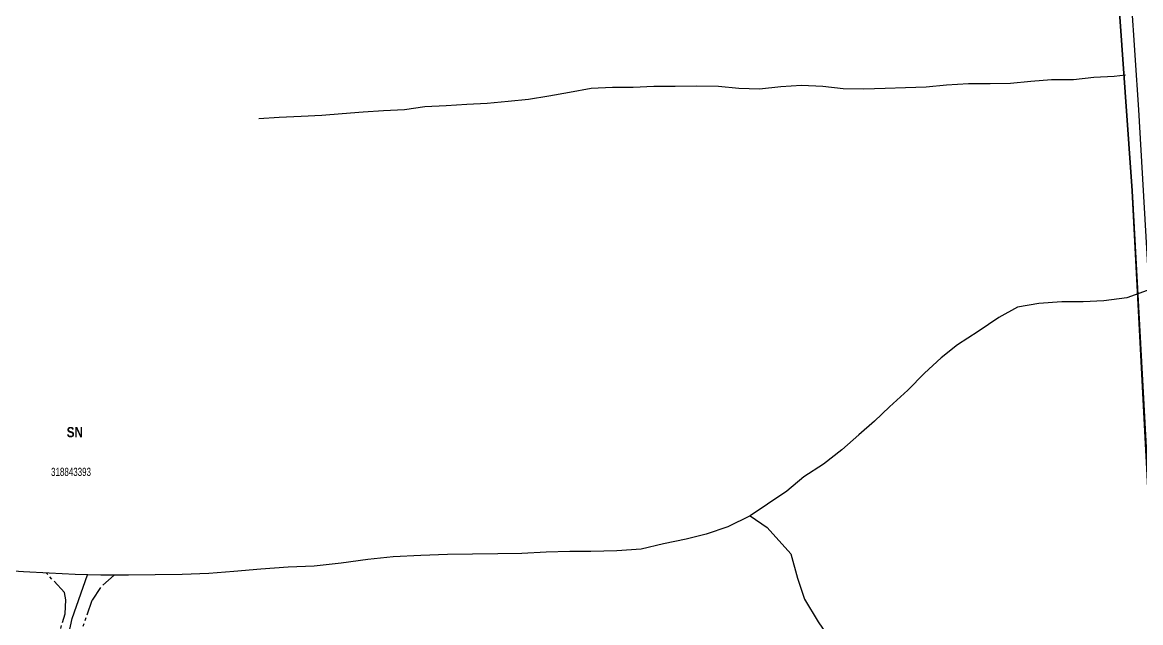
# Model space of a CAD drawing. Extents: x 204834 to 208707, y 4853033 to 4855981.
# Drawn here: x 206346.4 to 206620.5, y 4853890.3 to 4854037.5 of the extents above; entities that cross this region are included whole.
import ezdxf
from ezdxf.enums import TextEntityAlignment as Align

# ---------------------------------------------------------------- set-up
doc = ezdxf.new("R2010")
doc.units = 0
doc.header["$LTSCALE"] = 1.5
doc.header["$MEASUREMENT"] = 0
doc.linetypes.add('PHANTOMX2', pattern=[5, 2.5, -0.5, 0.5, -0.5, 0.5, -0.5])
for name, color, linetype in [('CD-MALHA-LOTES', 40, 'CONTINUOUS'), ('CD_TXT_QUADRA', 7, 'CONTINUOUS'), ('RU-QUADRAS', 6, 'CONTINUOUS'), ('SV-CAMINHO-TRILHA', 20, 'CONTINUOUS'), ('SV-EIXO-RUA-N-PAV', 6, 'CONTINUOUS'), ('SV-RUA-NAO-PAV-S-GUIA-C-GUIA', 7, 'PHANTOMX2'), ('SV-RUA-PAVIM-S-GUIA-C-GUIA', 7, 'CONTINUOUS'), ('Th_NmrPort', 7, 'CONTINUOUS')]:
    doc.layers.add(name, color=color, linetype=linetype)
doc.styles.add('ARIAL', font='ARIAL.TTF')
doc.styles.get("Standard").update_dxf_attribs({"font": 'swisscbo.ttf'})

msp = doc.modelspace()

# ---------------------------------------------------------------- linework, layer by layer
at = {"layer": 'CD-MALHA-LOTES', "linetype": 'Continuous'}
msp.add_lwpolyline([(206627.94, 4853816.58), (206627.68, 4853821.03), (206618.41, 4853996.21), (206614.19, 4854056.17), (206540.25, 4854052.52), (206431.09, 4854045.96), (206366.94, 4854041.74), (206366.61, 4854047.68)], dxfattribs=at)
at = {"layer": 'RU-QUADRAS', "linetype": 'Continuous'}
msp.add_lwpolyline([(206112.8, 4853789.75), (206114.58, 4853968.5), (206106.34, 4854024.66), (206103.4, 4854056.78, 0.006483), (206231.81, 4854064.35), (206292.21, 4854066.82), (206292.29, 4854067.29), (206337.26, 4854069.36), (206337.39, 4854069.84), (206365.3, 4854071.34), (206474.9, 4854075.94), (206612.54, 4854083.49), (206613.77, 4854060.66, 0.005168), (206366.61, 4854047.68), (206366.94, 4854041.74, -0.006398), (206614.19, 4854056.17), (206618.41, 4853996.21), (206633.65, 4853717.74)], format="xyb", dxfattribs=at)
at = {"layer": 'SV-CAMINHO-TRILHA'}
for points in [[(206616.79, 4854024.55), (206614.04, 4854024.24), (206609.04, 4854023.98), (206604.04, 4854023.41), (206598.69, 4854023.35), (206593.64, 4854022.98), (206588.65, 4854022.46), (206583.6, 4854022.4), (206578.3, 4854022.43), (206572.95, 4854022.06), (206567.95, 4854021.6), (206562.9, 4854021.43), (206557.9, 4854021.22), (206552.65, 4854021.1), (206547.6, 4854021.19), (206542.6, 4854021.73), (206537.35, 4854022.01), (206532.3, 4854021.7), (206527.1, 4854021.13), (206522.05, 4854021.26), (206517, 4854021.75), (206511.75, 4854021.79), (206506.45, 4854021.77), (206501.2, 4854021.76), (206496.15, 4854021.54), (206491.05, 4854021.52), (206485.8, 4854021.26), (206480.51, 4854020.24), (206475.46, 4854019.37), (206470.46, 4854018.55), (206465.46, 4854018.09), (206460.31, 4854017.57), (206455.31, 4854017.3), (206450.31, 4854017.04), (206445.02, 4854016.77), (206440.07, 4854016.05), (206434.92, 4854015.79), (206429.92, 4854015.42), (206424.77, 4854015.05), (206419.77, 4854014.64), (206414.72, 4854014.37), (206409.32, 4854014.16), (206404.32, 4854013.79)], [(206622.11, 4853971.72), (206617.16, 4853969.94), (206611.54, 4853969.18), (206606.46, 4853968.93), (206601.23, 4853968.93), (206595.54, 4853968.57), (206590.32, 4853967.63), (206585.73, 4853965.09), (206580.67, 4853961.66), (206575.64, 4853958.38), (206571.61, 4853955.23), (206567.57, 4853951.47), (206563.49, 4853947.32), (206558.96, 4853943.18), (206555.25, 4853939.69), (206551.42, 4853936.33), (206547.25, 4853932.68), (206542.79, 4853929.16), (206537.93, 4853926.03), (206533.77, 4853922.55), (206529.04, 4853919.37), (206524.77, 4853916.52), (206519.33, 4853913.8), (206514.01, 4853911.96), (206509.1, 4853910.75), (206503.52, 4853909.59), (206498.06, 4853908.3), (206492.15, 4853907.92), (206485.77, 4853907.75), (206480.62, 4853907.73), (206474.81, 4853907.57), (206468.85, 4853907.22), (206462.97, 4853907.19), (206456.72, 4853907.12), (206450.61, 4853907.02), (206444.08, 4853906.8), (206437.29, 4853906.47), (206431.03, 4853905.82), (206424.5, 4853904.88), (206417.88, 4853904.15), (206411.55, 4853903.9), (206404.83, 4853903.39), (206398.19, 4853902.83), (206392.1, 4853902.38), (206385.52, 4853902.09), (206378.91, 4853902.01), (206372.43, 4853901.97), (206365.65, 4853901.96), (206359.31, 4853902.14), (206352.99, 4853902.47), (206346.69, 4853902.8), (206340.57, 4853903.18)], [(206524.77, 4853916.52), (206528.99, 4853913.66), (206534.8, 4853907.16), (206536.38, 4853901.19), (206538.13, 4853896.1), (206541.5, 4853890.51), (206544.51, 4853886.05)]]:
    msp.add_lwpolyline(points, dxfattribs=at)
at = {"layer": 'SV-EIXO-RUA-N-PAV'}
msp.add_lwpolyline([(206321.28, 4853796.57), (206325.02, 4853802.49), (206330.6, 4853813.06), (206335.86, 4853823.17), (206343.66, 4853838.76), (206346.82, 4853846.77), (206350.82, 4853860.78), (206355.25, 4853875.95), (206358.62, 4853891.33), (206362.37, 4853902.05)], dxfattribs=at)
at = {"layer": 'SV-RUA-NAO-PAV-S-GUIA-C-GUIA'}
for points in [[(206344.17, 4853849.39), (206345.51, 4853854.36), (206356.84, 4853892.44), (206357.03, 4853895.92), (206356.72, 4853897.7), (206352.21, 4853902.51)], [(206368.86, 4853901.96), (206365.51, 4853898.96), (206363.38, 4853895.71), (206360.12, 4853886.13), (206355.23, 4853865.98)]]:
    msp.add_lwpolyline(points, dxfattribs=at)
at = {"layer": 'SV-RUA-PAVIM-S-GUIA-C-GUIA'}
msp.add_lwpolyline([(206617.33, 4854056.34), (206619.96, 4854015.99), (206623.33, 4853958.06), (206626.63, 4853908.84), (206628.97, 4853875.98), (206629.17, 4853871.47), (206629.52, 4853866.15), (206629.92, 4853861.96), (206630.01, 4853857.7), (206635.76, 4853772.51), (206636.67, 4853753.04)], dxfattribs=at)

# ---------------------------------------------------------------- texts
at = {"layer": 'CD_TXT_QUADRA', "linetype": 'Continuous', "style": 'ARIAL', "width": 0.7}
msp.add_text('318843393', height=2, dxfattribs=at).set_placement((206358.31, 4853927.27), align=Align.MIDDLE)
at = {"layer": 'Th_NmrPort', "color": 1}
msp.add_text('SN', height=2.5, dxfattribs=at).set_placement((206357.25, 4853937.01), align=Align.MIDDLE_LEFT)

doc.saveas('drawing.dxf')
